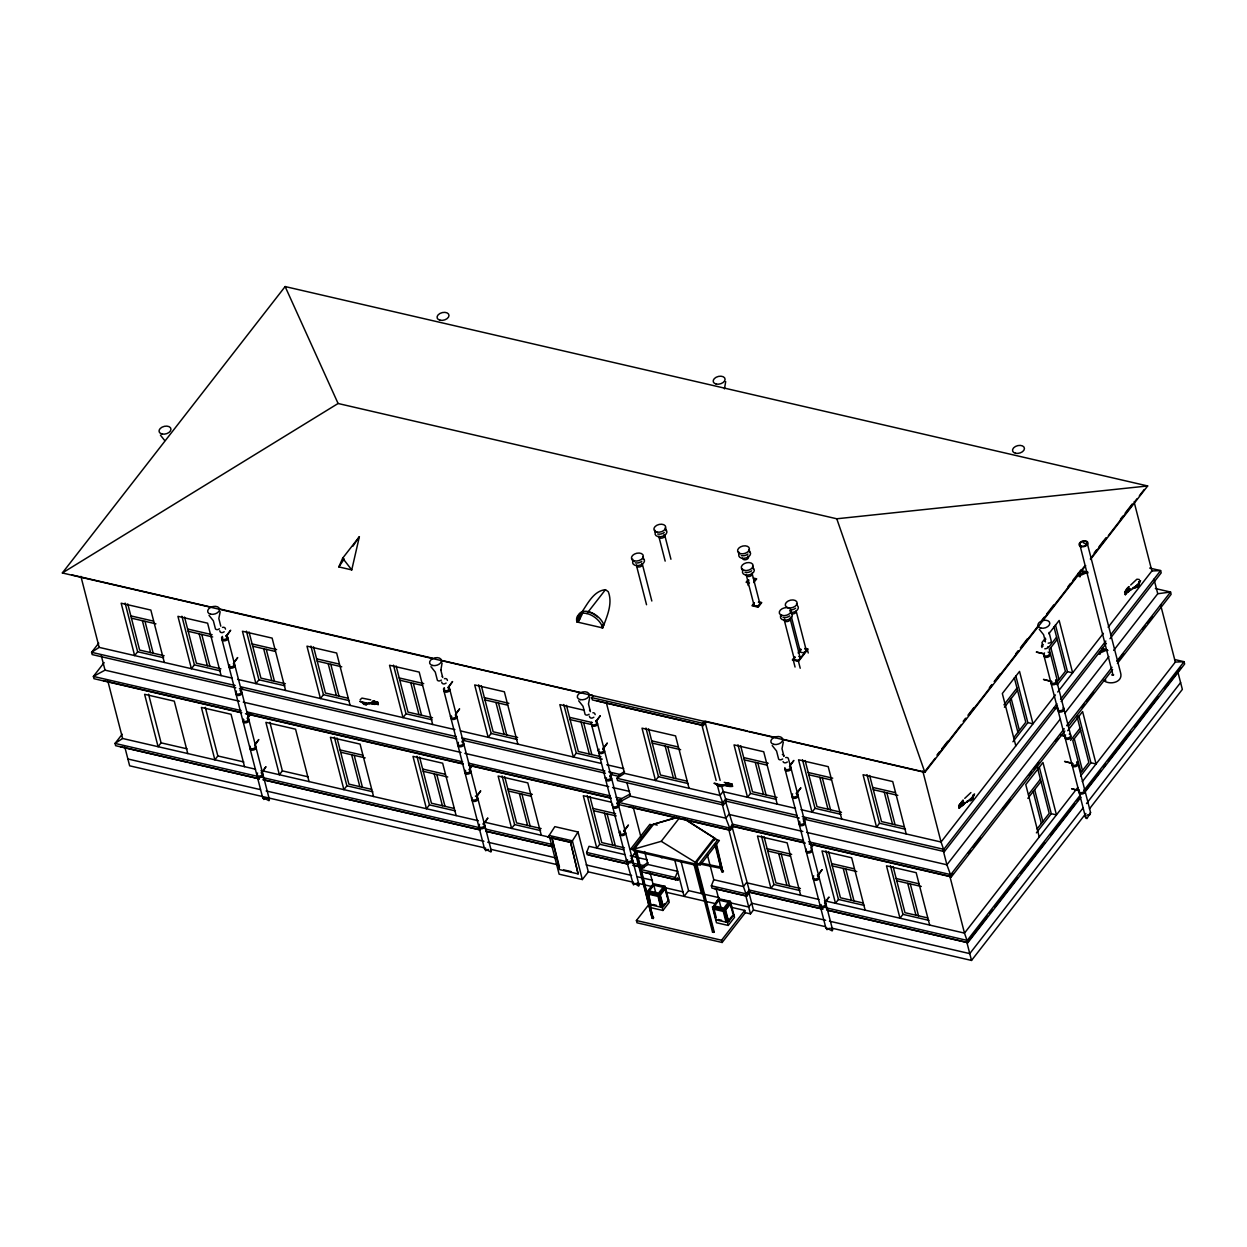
<?xml version="1.0" encoding="UTF-8"?>
<svg xmlns="http://www.w3.org/2000/svg" width="1247" height="1247" viewBox="0 0 1247 1247"><rect width="100%" height="100%" fill="white"/><g stroke="black" fill="none" stroke-linecap="round" stroke-linejoin="round"><path stroke-width="1.5" d="M378.309 704.539L370.624 702.762L378.309 704.539L377.794 702.155L373.024 701.063L372.276 703.542L373.539 703.433M374.162 703.667L374.957 701.5L374.833 704.493L373.461 701.266L372.494 703.121L371.154 702.669M372.432 702.575L372.152 701.734M374.833 703.729C374.568 697.244 372.152 706.503 374.911 703.635M374.318 702.872L373.539 702.7M726.627 784.254L727.204 782.929M729.074 785.516C726.705 786.078 728.653 781.9 728.996 785.61M1085.046 791.097L1090.548 812.483L1089.987 814.712A3.04 1.933 -14.4 0 0 1087.01 815.164M220.158 611.716L218.833 618.512L220.781 626.181M440.846 670.309L442.077 663.03M589.8 697.182L588.475 703.963L590.423 711.632M724.46 388.877L725.692 381.598M783.334 741.918L782.009 748.714L783.958 756.383M1138.979 585.404L1139.618 581.679L1138.947 585.451L1137.389 586.932L1132.931 588.506L1133.445 587.477C1135.019 589.067 1141.862 584.594 1136.937 585.124L1132.931 588.506M962.933 802.647L963.728 802.772M1130.343 589.301L1129.361 589.301M351.748 569.91L359.37 536.693L342.66 558.173L338.841 566.917L351.748 569.91L342.66 558.173M726.565 783.958C724.601 788.151 740.282 786.124 727.702 785.314M267.185 798.064A3.04 1.933 -14.4 0 0 263.834 799.483L262.805 797.503L268.993 800.683A3.04 1.933 -14.4 0 0 268.526 798.376M488.341 849.425A3.04 1.933 -14.4 0 0 485.753 850.781L484.724 848.802L490.913 851.982A3.04 1.933 -14.4 0 0 490.445 849.69M632.354 883.25L635.05 883.562L638.651 886.134A3.04 1.933 -14.4 0 0 637.56 883.609A3.04 1.933 -14.4 0 0 633.492 884.949L626.851 861.88M829.598 928.314A3.04 1.933 -14.4 0 0 827.026 929.685L825.997 927.706L832.185 930.886A3.04 1.933 -14.4 0 0 831.094 928.36M601.428 627.631L602.55 624.763L603.844 625.059L603.018 622.954A15.198 9.088 37.9 0 0 588.381 611.638A15.198 9.088 37.9 0 0 578.094 617.203L578.312 619.151L579.606 619.447A13.514 8.09 37.9 0 1 583.082 612.012M581.398 612.947L576.909 621.957L602.722 627.927C606.868 616.657 612.994 603.642 608.255 591.67L605.45 589.691C594.149 590.766 588.101 602.815 582.411 611.295M627.007 863.922L587.212 854.709L586.62 852.434L589.036 846.308L624.591 854.538M675.25 877.467L677.651 871.341L647.972 864.483L640.412 869.408L675.25 877.467L675.827 879.743L640.989 871.684M731.677 825.343L749.79 892.291L746.797 896.141L711.959 888.082L711.367 885.806L713.767 879.696L707.485 855.224M578.203 622.269L582.24 614.148M970.587 800.855L972.987 798.781L973.642 795.056L972.863 798.953L966.955 801.868L967.469 800.855M964.025 802.772C963.931 808.976 957.556 802.725 962.092 804.549M1128.005 591.062C1126.259 584.905 1131.668 593.151 1127.927 590.61C1125.792 590.751 1130.125 592.419 1129.642 588.958L1125.324 594.71L1127.631 591.546L1129.112 591.359L1127.039 589.27L1127.756 591.577M728.217 785.423L727.718 783.054L726.346 785.127M728.84 783.771C726.892 788.369 732.098 784.659 728.186 783.615M578.062 831.998L571.251 842.582L548.025 837.205L554.837 826.636L578.062 831.998L588.319 871.856L582.349 879.54L559.124 874.178L549.631 837.298M338.841 566.917L344.25 558.968M352.885 546.233L359.37 536.693M1085.716 565.608L924.869 772.376L62.35 572.965L285.142 286.561L1147.676 485.956L1090.486 559.482M98.747 643.125L91.608 652.306L92.184 654.581L235.777 687.783M104.14 662.593L93.385 676.42L93.977 678.695L241.684 712.832M125.121 603.096L137.638 651.745L134.645 655.579L121.162 603.205L150.84 610.064L164.323 662.453M122.19 734.218L115.051 743.415L115.628 745.69L259.22 778.892M181.891 616.221L194.407 664.869L191.415 668.704L177.931 616.33L207.61 623.188L221.093 675.578M226.175 636.001L230.664 630.234L226.299 636.453M148.564 694.205L161.081 742.838L158.088 746.688L144.605 694.298L174.284 701.157L187.767 753.547M234.327 661.892L237.694 657.559L233.329 663.778M242.479 687.767L240.359 691.119L242.604 688.235M246.407 631.138L258.924 679.786L255.931 683.621L242.448 631.247L272.127 638.105L285.61 690.479M247.28 717.991L250.647 713.658M205.334 707.33L217.851 755.963L214.858 759.813L201.391 707.423L231.054 714.282L244.537 766.671M247.389 718.443L250.756 714.11M255.432 743.882L258.799 739.549L255.541 744.334M310.908 646.055L323.441 694.688L320.448 698.538L306.965 646.149L336.643 653.023L350.111 705.397M269.851 722.247L282.368 770.88L279.375 774.73L265.892 722.34L295.57 729.199L309.053 781.588M372.323 701.749L373.414 704.165L373.539 701.173M377.732 702.264L372.947 701.157M334.367 737.148L346.884 785.797L343.891 789.647L330.408 737.258L360.087 744.116L373.57 796.506M393.491 665.15L406.008 713.783L403.015 717.633L389.532 665.243L419.21 672.102L432.693 724.491M448.094 687.3L452.583 681.532L448.219 687.752M456.246 713.19L459.613 708.857L455.249 715.092M464.398 739.081L462.278 742.417L464.523 739.533M416.934 756.243L429.451 804.892L426.458 808.726L412.975 756.352L442.654 763.211L456.137 815.585M478.645 684.837L491.162 733.47L488.169 737.32L474.686 684.93L504.365 691.789L517.848 744.178M576.909 621.957A15.198 9.088 37.9 0 1 586.885 613.555L605.45 589.691M469.199 769.29L472.566 764.972M469.308 769.742L472.675 765.424M476.229 796.63L480.719 790.863L477.476 795.633M706.316 721.717L703.339 725.567L592.372 699.91L591.779 697.634L593.276 695.717M502.089 775.93L514.606 824.579L511.613 828.413L498.13 776.039L527.808 782.898L541.292 835.272M595.832 721.452L600.321 715.684L595.941 721.904M563.8 704.508L576.317 753.157L573.324 757.007L559.841 704.617L583.955 710.198M602.862 748.792L607.351 743.025L602.971 749.244M748.044 579.793L746.096 582.287L749.447 583.066M578.109 873.898L570.347 841.429L578.109 873.898L559.529 869.595L551.766 837.127M755.464 579.247L753.967 581.164A3.04 1.933 -14.4 0 0 753.983 579.2M753.78 582.583L756.695 578.842L753.328 578.062M609.892 776.117L612.137 773.234M610.017 776.569L612.261 773.686M624.498 771.503L619.946 774.465L616.969 778.299L617.546 780.575L723.354 805.048L726.331 801.197L721.545 786M754.373 602.644L751.988 605.73L758.176 607.164L761.761 602.55L758.675 601.833M619.167 800.558L617.047 803.91L620.414 799.576M630.047 794.09L621.739 798.563L618.746 802.398L619.338 804.689L730.29 830.331L733.283 826.496L725.583 801.618M587.243 795.617L599.76 844.266L596.767 848.1L583.3 795.726L611.108 802.148M645.962 728.045L658.478 776.694L655.501 780.528L642.018 728.154L675.562 735.901L689.045 788.291M703.339 725.567L702.747 723.291L704.243 721.374M705.818 721.483L702.84 725.333L597.032 700.861M623.968 830.783L628.441 825.015L624.077 831.235M651.651 824.797L649.843 824.376L630.561 849.176L632.354 849.597L651.651 824.797L676.95 817.549M676.887 817.362L653.631 824.236L634.349 849.02L652.165 918.26L653.194 918.509L636.687 851.249M632.12 856.673L635.487 852.34L631.107 858.559M794.729 656.842L792.328 659.912L798.532 661.346L808.103 649.032L805.001 648.331M798.314 652.228L800.714 649.141M795.056 667.051L793.154 659.647L794.651 657.73M798.236 653.116L800.621 650.03M800.215 668.236L798.314 660.832L807.277 649.297L804.705 648.705A3.04 1.933 -14.4 0 1 805.656 651.386A3.04 1.933 -14.4 0 1 801.291 652.415A3.04 1.933 -14.4 0 1 801.104 649.562M632.354 849.597L661.237 841.32L679.397 817.985M640.412 869.408L643.405 865.558L647.941 862.597M662.079 857.032L661.471 857.796L663.108 857.266M724.211 782.352L731.973 784.036L732.488 786.421M725.473 783.802C727.812 782.181 726.284 787.901 728.295 785.329M648.923 898.884L647.099 891.792L653.412 883.687L665.15 886.399L669.249 902.345L662.936 910.466L651.199 907.754L649.843 902.438M650.981 887.911L653.179 885.089M731.973 784.036L727.126 783.038M653.787 885.167L649.282 890.966L658.572 893.117L663.092 887.318L653.787 885.167L656.14 894.317M654.581 884.747L664.9 886.617M648.05 894.083L648.596 893.382L658.541 895.689L660.77 907.161L650.809 904.854L648.05 894.083L657.995 896.39L660.77 907.161M731.537 907.364L744.74 910.404L745.316 912.695L722.138 942.483L636.983 922.796L636.406 920.52L649.157 904.137M650.809 904.854L648.596 893.382M662.936 910.466L658.837 894.504L665.15 886.399M659.554 894.894L665.68 888.238L660.364 895.081L663.357 906.694L659.554 894.894L660.364 895.081M675.827 879.743L677.324 877.81L677.916 880.086L645.65 872.635M677.916 880.086L679.412 878.169M652.165 918.26L636.126 852.87M662.547 906.507L664.667 903.779M737.99 744.786L750.507 793.419L747.514 797.269L734.031 744.88L763.71 751.754L777.193 804.128M663.357 906.694L668.673 899.866L667.862 899.679M698.304 864.841L717.586 840.042L719.394 840.462L700.113 865.262L661.237 841.32M680.815 860.461L688.578 890.623L684.089 896.39L674.736 860.056M790.489 764.754L793.856 760.436L789.476 766.656M716.448 843.892L722.886 871.996L721.857 871.762L715.7 844.733M796.397 793.528L800.886 787.761L796.521 793.98M726.035 922.141L723.26 911.386L713.315 909.079L713.861 908.377L723.821 910.669L726.58 921.439L726.035 922.141L716.09 919.85L712.957 907.146L717.773 899.913M719.846 899.726L730.181 901.612L732.815 913.615M724.102 909.499L712.38 906.787L716.479 922.733L728.217 925.445L724.102 909.499L730.415 901.378L718.693 898.666L712.957 907.146M724.819 909.874L730.96 903.233L725.629 910.061L728.622 921.689L724.819 909.874L725.629 910.061M712.551 932.226L714.172 931.696L712.551 932.226L694.969 863.89L635.611 850.173L653.194 918.509M803.427 820.853L805.671 817.97M803.551 821.321L805.796 818.437M748.294 893.335L746.298 895.907L714.032 888.441M802.491 759.704L815.008 808.337L812.015 812.187L798.548 759.797L828.211 766.656L841.694 819.045M727.812 921.502L732.067 916.031M728.622 921.689L733.937 914.862L733.127 914.674M728.217 925.445L734.53 917.34L730.415 901.378M722.138 942.483L721.561 940.207L744.74 910.404M745.316 912.695L750.476 913.88L753.469 910.029L749.073 892.961M761.434 835.88L773.951 884.528L770.958 888.378L757.475 835.989L787.153 842.847L800.636 895.237M811.579 846.744L813.823 843.86M811.703 847.196L813.948 844.313M867.008 774.621L879.525 823.254L876.532 827.104L863.049 774.714L892.727 781.573L906.21 833.962M936.98 755.043L939.365 751.988M941.75 748.917L947.704 741.264M963.183 721.358L965.568 718.288M967.953 715.232L973.907 707.563M989.401 687.658L991.786 684.603M994.155 681.532L1000.125 673.879M1015.604 653.974L1017.988 650.903M1020.373 647.848L1027.512 638.651M1041.806 620.273L1044.191 617.218M1046.576 614.148L1053.731 604.966M1068.024 586.589L1070.409 583.518M1072.794 580.463L1081.133 569.739M1094.227 552.889L1096.612 549.833M1098.997 546.763L1106.136 537.582M1120.445 519.204L1122.814 516.133M1125.199 513.078L1132.354 503.882M924.37 772.127L935.125 758.316M937.51 755.246L961.406 724.523M963.791 721.452L966.191 718.381M968.576 715.31L992.472 684.603M994.857 681.532L1018.752 650.809M1021.137 647.739L1037.863 626.243M1041.448 621.63L1048.618 612.417M1051.003 609.347L1074.898 578.639M1077.283 575.568L1079.668 572.482M1082.069 569.411L1084.454 566.341M1090.424 558.672L1105.949 538.704M1108.349 535.633L1132.229 504.91M1134.63 501.84L1137.015 498.769M1139.399 495.698L1144.185 489.557M824.532 902.844L829.021 897.076L824.641 903.311M825.935 850.797L838.452 899.446L835.474 903.28L821.991 850.906L851.654 857.765L865.137 910.154M1045.391 638.152L1041.962 642.579L1042.913 646.32M1048.836 633.741L1059.155 620.476L1072.638 672.85L1067.463 671.665L1055.43 624.887M1003.944 704.82L1016.975 688.079M1048.306 647.801L1056.599 637.139M1004.412 707.267L1017.552 690.355M1057.175 639.415L1049.335 649.516L1057.534 681.392L1065.39 671.307L1053.964 626.898M958.631 805.78L963.214 800.075L958.756 805.811L959.333 808.087L958.756 805.811M1124.607 592.403C1135.939 580.276 1122.269 590.205 1125.324 594.71M960.829 803.723C964.897 803.52 960.112 808.415 961.125 803.333M961.063 802.647C965.084 801.229 962.403 806.793 961.468 803.785M1126.805 590.345L1128.426 592.076L1126.883 592.512L1126.29 590.236L1128.691 591.405L1127.179 592.122M959.208 808.056L961.655 804.923M1013.671 737.788L1025.767 722.247L1014.341 677.838M959.333 808.087L963.136 804.736L961.577 802.756M965.084 802.647L964.102 803.91L970.961 798.501L972.863 798.953M1131.06 589.27L1130.078 590.532L1136.75 585.529L1140.569 580.634L1138.838 581.788M1012.938 741.762L1027.84 722.605L1015.806 675.827M1057.16 684.93L1067.463 671.665M1055.43 694.953L941.049 842.021L944.384 851.607L802.865 818.889M1057.721 692.007L1103.392 633.32M1108.115 627.241L1151.885 570.97L1160.614 570.596L1161.206 572.872L1109.986 638.729M1056.973 703.838L943.808 849.332L802.289 816.614M1060.542 699.24L1105.824 641.052M1110.578 634.926L1160.614 570.596L1149.687 568.071M944.384 851.607L1057.565 706.114M1061.135 701.515L1106.401 643.327M890.452 865.714L902.968 914.363L899.975 918.197L886.492 865.823L916.171 872.682L929.654 925.056M1060.075 719.316L946.909 864.794L951.336 876.906L809.132 844.032M1064.829 713.19L1108.91 656.53M1113.665 650.404L1157.746 593.743L1170.559 592.044L1171.136 594.336L1117.39 663.435M1064.237 728.731L950.744 874.63L808.539 841.741M1066.621 725.66L1112.028 667.301M1116.798 661.159L1170.559 592.044L1155.377 588.537M952.724 873.352L950.339 876.423L810.02 843.985M968.249 853.384L970.649 850.314M973.034 847.243L980.204 838.031M1002.9 808.851L1010.07 799.639M1029.18 775.057L1031.565 771.987M1033.95 768.916L1038.735 762.774M1055.461 741.279L1057.846 738.208M1081.741 707.501L1084.126 704.43M1086.511 701.36L1093.681 692.132M1117.577 661.424L1123.547 653.74M1142.657 629.174L1145.058 626.103M1147.443 623.032L1152.212 616.891M951.336 876.906L1064.829 731.007M1068.398 726.393L1112.605 669.577M1067.697 730.726L1082.599 711.569L1096.082 763.959L1090.922 762.759L1078.873 715.996M1028.572 794.401L1040.419 779.188M1070.565 740.422L1080.042 728.248M1027.855 798.361L1040.996 781.464M1080.635 730.524L1072.779 740.609L1080.978 772.501L1088.834 762.416L1076.972 716.292M1037.114 828.881L1049.21 813.356L1037.333 767.232M1036.382 832.856L1051.283 813.699L1039.25 766.936M1080.603 776.024L1090.922 762.759M1077.751 787.512L964.492 933.115L967.828 942.716L828.148 910.419M1082.318 781.635L1175.329 662.079L1184.058 661.705L1184.65 663.981L1084.578 792.624M1080.416 794.947L967.251 940.425L825.732 907.707M1084.002 790.349L1184.058 661.705L1174.58 659.507M968.529 940.939L987.64 916.358M990.024 913.287L992.425 910.216M994.81 907.146L1017.505 877.966M1021.09 873.368L1044.986 842.645M1050.956 834.976L1074.852 804.253M1077.237 801.182L1079.621 798.111M1085.591 790.442L1101.132 770.475M1103.517 767.404L1105.902 764.333M1108.287 761.262L1130.982 732.083M1134.567 727.469L1158.463 696.761M1164.433 689.077L1181.158 667.581M967.828 942.716L1081.009 797.223M1082.926 808.134L969.761 953.612L829.458 921.174M1086.496 803.551L1180.597 682.577M831.219 928.002L971.522 960.439L1085.872 813.449M1089.442 808.851L1182.359 689.404L1177.963 672.32M1130.717 584.999L1136.89 579.2L1139.29 579.481M964.742 798.376L970.914 792.578M970.774 798.906L974.593 794.012L972.863 795.165M362.3 701.843L361.162 701.702L364.077 704.399L365.792 702.778L372.385 703.807L370.686 703.417M715.342 783.584L718.241 786.28L719.971 784.659L726.549 785.688L724.85 785.298M963.245 801.852L963.214 803.115L964.352 802.491M360.165 699.707L361.942 698.086L370.764 699.863M718.241 786.28L724.148 785.361L719.971 786.608M966.955 801.868L968.405 800.901M219.456 628.784L218.038 629.532A2.93 2.291 -31.5 0 1 215.45 628.924L213.362 620.803L209.013 615.348M224.211 631.777L222.777 632.51A2.93 2.291 -31.5 0 1 220.205 631.917L219.737 630.748M441.376 680.098L439.957 680.831A2.93 2.291 -31.5 0 1 437.37 680.239L435.281 672.117L430.932 666.646M446.13 683.075L444.696 683.824A2.93 2.291 -31.5 0 1 442.124 683.216L441.656 682.047M589.114 714.25L587.68 714.983A2.93 2.291 -31.5 0 1 585.108 714.391L583.019 706.27L578.67 700.798M593.853 717.228L592.434 717.976A2.93 2.291 -31.5 0 1 589.847 717.368L589.395 716.199M782.648 758.987L781.214 759.719A2.93 2.291 -31.5 0 1 778.642 759.127L776.554 751.006L772.205 745.55M787.387 761.979L785.969 762.712A2.93 2.291 -31.5 0 1 783.381 762.12L783.069 761.574M232.098 678.119L99.168 647.38L91.608 652.306L235.184 685.507M255.541 769.212L122.611 738.489L115.051 743.415L256.804 776.18M796.786 815.335L725.754 798.922L722.761 802.756L720.002 795.446L624.529 773.374L616.969 778.299L722.761 802.756L723.354 805.048M62.35 572.965L338.093 403.498L836.768 518.783L1147.676 485.956M239.486 701.235L105.029 670.153L93.385 676.42L241.092 710.556M802.85 840.431L732.706 824.22L729.713 828.055L725.863 818.219L630.39 796.147L618.746 802.398L729.713 828.055L730.29 830.331M1084.859 572.279L1079.637 574.54L1080.214 576.769L1079.185 576.535L1078.312 573.121M1079.918 575.631L1086.698 572.7M1104.795 649.703L1099.573 651.978L1100.15 654.207L1099.106 653.974M1099.854 653.069L1106.619 650.139M365.807 704.726L369.969 703.479L368.52 703.09M372.167 702.934L371.622 703.168M1048.197 643.171L1049.756 642.938A2.93 2.198 5.3 0 0 1051.252 641.02L1049.07 632.416M1044.799 648.814L1046.358 648.58A2.93 2.198 5.3 0 0 1047.854 646.663M1111.576 674.908L1113.649 674.814L1113.057 675.36L1079.902 544.955M361.147 701.562L359.791 701.406L362.612 702.092L363.921 704.368M368.847 703.355L369.969 703.479M716.464 783.708L713.97 783.287L716.791 783.973L718.646 786.296M364.077 704.399L366.447 704.804M724.164 785.501L716.027 783.833M701.157 863.064L721.67 867.273L720.641 867.024M696.59 863.36L722.013 868.582L720.984 868.333M361.864 701.952L366.369 702.934M1080.868 570.487L1087.743 572.077L1087.976 572.997L1080.229 571.204M1127.101 589.971L1127.304 592.154M1102.519 648.331L1107.913 650.435L1101.709 649.001M1104.312 681.018C1110.812 685.195 1123.422 682.031 1120.539 672.569L1087.103 542.616M758.363 602.207L760.951 602.815L757.958 606.65L752.798 605.465M1051.221 681.205L1043.474 679.412L1051.33 681.657M1055.149 707.828L1058.251 708.545M1053.731 707.922L1058.36 708.997M793.154 659.647L798.314 660.832M1027.84 722.605L1032.999 723.79L1019.532 671.416L1002.323 693.519L1015.806 745.893M1060.636 734.795L1065.406 736.322L1060.761 735.247M1072.311 763.195L1064.579 761.418L1072.436 763.663M1079.356 790.536L1071.609 788.743L1079.466 790.988M71.671 574.867L210.821 607.04M220.22 609.097L432.335 658.135M441.235 660.318L581.118 692.646M588.678 694.408L592.465 695.28M705.319 721.234L747.358 730.96M748.995 731.459L775.696 737.507M782.835 739.284L923.871 771.893M591.779 697.634L702.747 723.291M1051.283 813.699L1056.458 814.899L1042.975 762.509L1025.767 784.612L1039.25 837.002M130.841 615.893L153.475 621.131M187.611 629.018L212.13 634.692M252.128 643.935L276.631 649.609M316.629 658.852L339.262 664.074M399.211 677.947L423.731 683.605M484.366 697.634L508.885 703.292M569.52 717.321L592.154 722.543M743.711 757.584L768.214 763.258M808.212 772.501L832.731 778.159M872.729 787.418L895.362 792.64M131.434 618.169L155.937 623.843M188.203 631.294L212.707 636.968M252.705 646.211L275.4 651.464M317.221 661.128L341.74 666.802M399.804 680.223L422.484 685.46M484.958 699.91L507.638 705.147M570.113 719.597L590.969 724.413M744.288 759.859L766.983 765.112M808.804 774.777L831.484 780.014M873.321 789.694L897.824 795.352M651.682 740.843L678.181 746.969M652.275 743.118L680.659 749.681M164.152 655.735L139.633 650.061L127.771 603.938M220.922 668.844L196.403 663.186L184.54 617.062M285.423 683.761L260.919 678.103L249.041 631.98M348.116 698.258L325.42 693.02L313.558 646.897M432.522 717.773L408.003 712.099L396.141 665.976M517.676 737.46L493.157 731.786L481.295 685.663M601.007 756.726L578.312 751.473L566.45 705.35M777.006 797.41L752.502 791.751L740.624 745.628M841.522 812.327L817.003 806.653L805.141 760.545M904.2 826.823L881.52 821.57L869.642 775.447M137.638 651.745L163.606 657.746M194.407 664.869L220.376 670.87M258.924 679.786L284.893 685.788M323.441 694.688L349.394 700.689M406.008 713.783L431.976 719.784M491.162 733.47L517.131 739.471M576.317 753.157L602.285 759.158M750.507 793.419L776.46 799.436M815.008 808.337L840.977 814.338M879.525 823.254L905.493 829.255M687.019 781.152L660.474 775.01L648.611 728.887M237.6 679.381L454.89 729.62M460.439 730.898L601.148 763.429M606.775 764.738L623.749 768.666M658.478 776.694L688.297 783.584M795.524 808.368L722.995 791.611L720.002 795.446L717.119 784.238M801.026 809.646L941.049 842.021L922.764 771.005M240.687 686.785L456.184 736.603M461.733 737.881L604.873 770.973M608.645 771.846L619.946 774.465M239.44 688.64L456.761 738.879M462.31 740.157L605.45 773.249M611.108 774.558L618.652 776.304M726.331 801.197L799.202 818.048M243.274 702.123L461.047 752.471M464.835 753.344L608.754 786.608M612.542 787.496L629.595 791.424M802.803 831.468L728.856 814.385L725.863 818.219L722.122 803.645M806.591 832.357L946.909 864.794L943.153 850.22M246.781 711.881L462.668 761.792M468.342 763.102L610.375 795.929M616.065 797.254L621.739 798.563M103.298 680.597L241.544 712.551M247.218 713.861L463.105 763.772M468.794 765.097L610.812 797.924M732.285 826.013L804.331 842.66M245.472 713.72L463.245 764.068M468.934 765.377L610.968 798.205M616.642 799.53L622.331 800.839M733.283 826.496L805.344 843.143M628.659 806.591L729.292 829.847M340.088 749.946L362.706 755.183M422.655 769.04L445.288 774.278M507.81 788.728L532.329 794.401M592.964 808.415L615.597 813.652M767.154 848.677L791.658 854.351M831.655 863.594L854.289 868.832M896.172 878.512L918.805 883.749M653.631 824.236L657.247 825.062M340.665 752.222L365.184 757.895M423.247 771.316L447.751 776.99M508.402 791.003L531.082 796.256M593.556 810.69L616.236 815.943M767.731 850.968L790.427 856.206M832.248 865.87L856.767 871.544M896.764 880.787L921.268 886.461M634.941 848.256L635.97 848.49M371.559 789.367L348.879 784.114L337.002 737.99M454.126 808.446L431.446 803.208L419.584 757.085M541.12 828.554L516.601 822.895L504.739 776.772M624.451 847.82L601.755 842.582L589.893 796.459M800.449 888.519L775.946 882.845L764.068 836.721M863.142 902.999L840.447 897.762L828.585 851.639M927.643 917.917L904.963 912.679L893.101 866.556M722.449 870.983L723.494 871.232M161.081 742.838L187.05 748.839M217.851 755.963L243.82 761.964M282.368 770.88L308.336 776.881M346.884 785.797L372.837 791.798M429.451 804.892L455.42 810.893M514.606 824.579L540.575 830.58M599.76 844.266L623.874 849.831M773.951 884.528L799.904 890.529M838.452 899.446L864.42 905.447M902.968 914.363L928.937 920.364M549.148 835.459L572.373 840.821L582.349 879.54M261.044 770.49L478.334 820.729M483.883 822.007L548.664 836.986M551.314 837.703L569.895 842.006M630.218 855.832L647.193 859.76M818.967 899.477L746.439 882.705L743.446 886.555L746.797 896.141M824.47 900.739L964.492 933.115L949.731 875.753M713.767 879.696L743.446 886.555L728.684 829.177M262.306 777.458L479.627 827.696M485.177 828.974L551.798 844.39L552.374 846.666L485.753 831.266M586.62 852.434L628.317 862.067M632.089 862.94L643.405 865.558L643.982 867.834M822.054 906.865L749.198 890.015L746.205 893.865L711.367 885.806M120.289 746.641L188.032 762.307M189.84 762.728L259.47 778.814M264.972 780.092L480.438 829.91M485.987 831.188L552.608 846.588M589.301 855.068L628.363 864.109M633.897 865.387L643.109 867.507M749.291 892.057L822.895 909.079M826.558 909.92L967.329 942.467M262.883 779.734L480.204 829.972M632.665 865.231L642.096 867.398M749.79 892.291L822.646 909.141M127.88 758.987L260.452 789.632M266.125 790.941L483.914 841.289M487.702 842.161L555.866 857.92M586.168 864.935L631.621 875.441M637.295 876.75L652.446 880.257M825.67 920.302L751.723 903.202L748.73 907.052L730.181 902.766M688.578 890.623L719.348 897.731M664.37 887.552L682.92 891.839M485.66 848.116L129.641 765.814L124.809 747.031M491.349 849.441L557.627 864.763M587.929 871.762L633.382 882.268M637.17 883.141L652.321 886.648M753.469 910.029L825.53 926.692M667.129 892.462L714.796 903.483M563.691 869.876L571.126 871.591M647.099 891.792L658.837 894.504M718.288 919.522L721.608 920.286M653.023 904.527L656.343 905.306M652.758 917.496L653.787 917.73M636.406 920.52L721.561 940.207M1129.626 589.769C1127.974 587.103 1129.159 591.468 1129.922 589.223M1083.269 542.663L1086.729 544.534M683.824 818.609L717.586 840.042M683.621 818.313L715.045 838.436L695.764 863.22L713.58 932.46M963.23 802.055L964.149 802.881M1039.25 629.252L1043.599 634.707L1045.438 641.893M160.427 435.141L164.775 440.612M790.629 766.734L788.244 758.192A2.93 2.291 -31.5 0 0 785.672 757.599M783.833 755.744L783.506 755.199A2.93 2.291 -31.5 0 0 782.383 754.56M590.283 710.993L589.971 710.463A2.93 2.291 -31.5 0 0 589.472 710.057M442.233 676.31L442.701 677.48M1042.04 647.536L1041.572 646.351A2.93 2.198 5.3 0 1 1043.069 644.434M285.142 286.561L338.093 403.498M1090.548 812.483L1086.994 818.562A3.04 1.933 -14.4 0 1 1085.919 816.037M836.768 518.783L924.869 772.376M1134.084 501.824L1151.885 570.97M1153.989 579.169L1157.746 593.743M1160.567 604.717L1175.329 662.079M1050.831 647.583L1059.03 679.475M1074.275 738.692L1082.474 770.584M1056.91 681.782L1063.597 707.75M1063.94 709.107L1070.627 735.075M1078.016 763.772L1084.703 789.741M1044.113 656.327L1050.8 682.28M1051.143 683.652L1057.83 709.621M1058.189 710.977L1064.86 736.946M1065.219 738.318L1071.906 764.286M1072.249 765.642L1078.936 791.611M1079.279 792.983L1085.607 817.58M1011.208 698.523L1019.407 730.415M1034.651 789.632L1042.851 821.524M1009.711 700.455L1017.911 732.332M1033.155 791.549L1041.354 823.441M960.736 803.255L961.328 805.531M966.69 941.656L971.522 960.439M886.866 792.827L895.065 824.703M910.31 883.92L918.509 915.812M884.279 792.219L892.493 824.111M907.722 883.328L915.937 915.204M807.277 649.297L808.243 653.007M806.092 649.687L796.132 610.968A3.04 1.933 -14.4 0 1 794.729 613.384A3.04 1.933 -14.4 0 1 791.128 613.618M791.315 616.532L800.325 651.573M790.146 618.668L800.106 657.387M784.379 620.538L794.339 659.258M822.35 777.91L830.549 809.786M845.793 869.003L853.992 900.895M819.762 777.302L827.977 809.194M843.206 868.411L851.42 900.303M752.144 573.589L759.75 603.205M746.376 575.459L753.999 605.076M748.247 585.529L747.312 581.897L748.808 579.964A3.04 1.933 -14.4 0 0 748.808 581.928M790.988 768.09L797.659 794.058M798.018 795.43L804.705 821.383M805.048 822.755L811.735 848.724M812.078 850.08L818.765 876.049M819.123 877.42L825.795 903.374M826.153 904.745L832.482 929.342M785.22 769.976L791.907 795.929M792.25 797.301L798.937 823.269M799.28 824.626L805.967 850.594M806.326 851.966L812.997 877.919M813.356 879.291L820.043 905.26M820.386 906.616L825.888 928.002M757.833 762.993L766.048 794.885M781.277 854.101L789.491 885.978M755.261 762.4L763.46 794.277M778.705 853.494L786.904 885.386M664.745 535.244L670.933 559.248M658.993 537.114L665.165 561.119M705.21 722.465L720.111 780.388M701.734 724.429L716.152 780.497M745.644 895.097L750.476 913.88M714.687 840.104L713.424 838.966L695.327 862.223L696.356 862.456L714.172 931.696M715.622 843.736L722.886 871.996M730.134 903.046L731.849 909.687M715.045 845.295L721.857 871.762M642.33 564.08L651.822 601.007M636.562 565.951L646.538 604.733M715.965 888.238L721.421 909.312M713.861 908.377L716.168 917.34M667.753 746.704L675.968 778.596M697.026 864.031L697.447 865.621L633.757 850.906L633.351 849.316M665.181 746.111L673.38 777.988M694.205 865.34L701.484 893.6M665.321 888.269L667.457 896.546M664.869 888.051L667.426 898.011M588.381 611.638L588.475 611.981A13.514 8.09 37.9 0 1 597.344 616.829M606.26 702.357L624.529 773.374M627.101 783.397L630.39 796.147M633.211 807.105L640.833 836.721M644.637 851.53L647.972 864.483M650.17 873.025L653.241 884.98M597.453 723.354L604.125 749.322M604.483 750.678L611.17 776.647M611.513 778.019L618.2 803.972M618.543 805.344L625.23 831.313M625.589 832.669L632.26 858.637M632.619 860.009L638.947 884.606M591.686 725.224L598.373 751.193M598.716 752.549L605.403 778.518M605.746 779.889L612.433 805.858M612.791 807.214L619.463 833.183M619.821 834.555L626.508 860.508M583.658 722.73L591.857 754.606M607.102 813.823L615.301 845.715M581.071 722.122L589.285 754.014M604.514 813.231L612.729 845.107M552.25 839.013L559.498 867.148M498.504 703.043L506.703 734.919M521.947 794.136L530.146 826.028M495.916 702.435L504.131 734.327M519.36 793.544L527.575 825.42M449.715 689.201L456.402 715.155M456.745 716.526L463.432 742.495M463.79 743.851L470.462 769.82M470.82 771.192L477.492 797.16M477.85 798.516L484.537 824.485M484.88 825.857L491.209 850.454M440.752 669.81L442.56 676.84M443.948 691.072L450.635 717.041M450.993 718.397L457.665 744.365M458.023 745.737L464.695 771.69M465.053 773.062L471.74 799.031M472.083 800.387L478.77 826.356M479.113 827.727L484.615 849.098M413.349 683.356L421.548 715.232M436.793 774.449L444.992 806.341M410.762 682.748L418.976 714.64M434.205 773.857L442.42 805.733M330.767 664.261L338.981 696.138M354.21 755.355L362.425 787.247M328.195 663.669L336.394 695.545M351.638 754.762L359.837 786.654M266.25 649.344L274.465 681.236M263.678 648.752L271.877 680.628M227.796 637.887L234.483 663.856M234.826 665.228L241.513 691.181M241.871 692.553L248.543 718.521M248.901 719.878L255.573 745.846M255.931 747.218L262.618 773.171M262.961 774.543L269.29 799.14M222.028 639.773L228.715 665.727M229.074 667.098L235.745 693.067M236.104 694.423L242.775 720.392M243.134 721.764L249.821 747.717M250.164 749.088L256.851 775.057M257.194 776.413L262.696 797.799M201.749 634.427L209.948 666.319M199.161 633.835L207.376 665.727M144.979 621.302L153.178 653.194M142.392 620.71L150.606 652.602M80.899 576.363L99.168 647.38M101.272 655.579L105.029 670.153M107.85 681.111L122.611 738.489M595.178 714.625L594.71 713.455A2.93 2.291 -31.5 0 0 592.886 712.738M447.439 680.472L446.987 679.288A2.93 2.291 -31.5 0 0 444.4 678.695M225.52 629.158L225.068 627.989A2.93 2.291 -31.5 0 0 222.48 627.397M1045.111 641.317L1044.986 640.724A2.93 2.198 5.3 0 1 1045.843 639.134M586.885 613.555A15.198 9.088 37.9 0 1 602.722 627.927M1105.855 680.161A3.803 1.871 -77 0 1 1103.501 680.363M789.85 618.231A3.04 1.933 -14.4 0 1 787.262 621.567A3.04 1.933 -14.4 0 1 784.675 619.011M798.719 656.39A3.04 1.933 -14.4 0 1 799.67 659.086A3.04 1.933 -14.4 0 1 795.305 660.115A3.04 1.933 -14.4 0 1 795.118 657.247M797.519 605.761A6.064 3.85 -14.4 0 1 797.082 610.173A6.064 3.85 -14.4 0 1 790.816 612.511M795.633 608.193A5.565 3.523 -14.4 0 1 790.349 609.908M796.521 603.719A5.565 3.523 -14.4 0 1 797.238 605.403M789.663 615.878A5.565 3.523 -14.4 0 1 783.054 617.436M781.058 616.408A5.565 3.523 -14.4 0 1 780.513 615.628M789.663 610.781A5.565 3.523 -14.4 0 1 790.536 611.404M791.549 613.462A6.064 3.85 -14.4 0 1 786.374 620.102A6.064 3.85 -14.4 0 1 781.23 614.989M751.847 573.168A3.04 1.933 -14.4 0 1 749.634 576.41A3.04 1.933 -14.4 0 1 746.376 574.446M758.987 602.426A3.04 1.933 -14.4 0 1 757.646 605.917A3.04 1.933 -14.4 0 1 753.999 604.062M752.533 566.325A5.565 3.523 -14.4 0 1 753.063 568.975M751.645 570.799A5.565 3.523 -14.4 0 1 745.051 572.357M742.511 570.549A5.565 3.523 -14.4 0 1 742.511 568.694M752.596 567.712A6.064 3.85 -14.4 0 1 749.915 574.664A6.064 3.85 -14.4 0 1 742.635 570.955M747.639 556.084A3.04 1.933 -14.4 0 1 746.672 559.435A3.04 1.933 -14.4 0 1 742.542 558.235M748.87 550.971A6.064 3.85 -14.4 0 1 746.189 557.923A6.064 3.85 -14.4 0 1 738.91 554.214M748.808 549.584A5.565 3.523 -14.4 0 1 749.338 552.234M747.919 554.058A5.565 3.523 -14.4 0 1 741.326 555.616M738.785 553.808A5.565 3.523 -14.4 0 1 738.785 551.953M663.981 534.48A3.04 1.933 -14.4 0 1 662.64 537.956A3.04 1.933 -14.4 0 1 658.993 536.101M665.212 529.367A6.064 3.85 -14.4 0 1 662.516 536.319A6.064 3.85 -14.4 0 1 655.252 532.609M665.15 527.98A5.565 3.523 -14.4 0 1 665.68 530.63M664.261 532.453A5.565 3.523 -14.4 0 1 657.668 534.012M655.127 532.204A5.565 3.523 -14.4 0 1 655.127 530.349M641.55 563.317A3.04 1.933 -14.4 0 1 640.21 566.793A3.04 1.933 -14.4 0 1 636.562 564.938M644.309 559.732A6.064 3.85 -14.4 0 1 638.558 565.514A6.064 3.85 -14.4 0 1 632.821 561.446M642.782 558.204A6.064 3.85 -14.4 0 1 643.717 558.874M642.719 556.817A5.565 3.523 -14.4 0 1 643.249 559.467M641.831 561.29A5.565 3.523 -14.4 0 1 635.237 562.849M632.697 561.041A5.565 3.523 -14.4 0 1 632.697 559.17M789.865 765.954A3.04 1.933 -14.4 0 1 788.525 769.446A3.04 1.933 -14.4 0 1 784.877 767.591M825.031 902.61A3.04 1.933 -14.4 0 1 824.049 905.961A3.04 1.933 -14.4 0 1 819.934 904.761M824.766 903.763A3.04 1.933 -14.4 0 1 825.717 906.444A3.04 1.933 -14.4 0 1 821.352 907.473A3.04 1.933 -14.4 0 1 821.165 904.605M796.287 793.076A3.04 1.933 -14.4 0 1 797.223 795.757A3.04 1.933 -14.4 0 1 792.858 796.786A3.04 1.933 -14.4 0 1 792.671 793.918M797.254 794.666A3.04 1.933 -14.4 0 1 797.425 797.285A3.04 1.933 -14.4 0 1 793.419 798.22A3.04 1.933 -14.4 0 1 792.562 795.757M803.925 820.62A3.04 1.933 -14.4 0 1 803.925 823.394A3.04 1.933 -14.4 0 1 799.701 824.033A3.04 1.933 -14.4 0 1 799.717 821.259M818.827 876.984A3.04 1.933 -14.4 0 1 816.224 880.32A3.04 1.933 -14.4 0 1 813.652 877.763M803.66 821.773A3.04 1.933 -14.4 0 1 804.611 824.454A3.04 1.933 -14.4 0 1 800.247 825.483A3.04 1.933 -14.4 0 1 800.06 822.615M810.971 847.96A3.04 1.933 -14.4 0 1 811.127 850.579A3.04 1.933 -14.4 0 1 807.136 851.514A3.04 1.933 -14.4 0 1 806.263 849.067M817.377 875.067A3.04 1.933 -14.4 0 1 818.328 877.748A3.04 1.933 -14.4 0 1 813.964 878.776A3.04 1.933 -14.4 0 1 813.777 875.908M811.314 849.316A3.04 1.933 -14.4 0 1 809.973 852.808A3.04 1.933 -14.4 0 1 806.326 850.937M790.208 767.326A3.04 1.933 -14.4 0 1 788.868 770.817A3.04 1.933 -14.4 0 1 785.22 768.947M595.707 721A3.04 1.933 -14.4 0 1 596.799 723.525A3.04 1.933 -14.4 0 1 592.715 724.85A3.04 1.933 -14.4 0 1 591.639 722.325M631.496 857.874A3.04 1.933 -14.4 0 1 630.156 861.35A3.04 1.933 -14.4 0 1 626.508 859.495M631.839 859.245A3.04 1.933 -14.4 0 1 631.839 862.02A3.04 1.933 -14.4 0 1 627.615 862.643A3.04 1.933 -14.4 0 1 627.631 859.869M602.737 748.325A3.04 1.933 -14.4 0 1 603.688 751.021A3.04 1.933 -14.4 0 1 599.324 752.035A3.04 1.933 -14.4 0 1 599.137 749.182M604.187 750.258A3.04 1.933 -14.4 0 1 601.6 753.578A3.04 1.933 -14.4 0 1 599.028 751.021M603.096 749.696A3.04 1.933 -14.4 0 1 603.719 749.915M610.391 775.883A3.04 1.933 -14.4 0 1 609.05 779.359A3.04 1.933 -14.4 0 1 605.403 777.505M624.201 831.687A3.04 1.933 -14.4 0 1 625.137 834.368A3.04 1.933 -14.4 0 1 620.788 835.396A3.04 1.933 -14.4 0 1 620.601 832.544M610.126 777.021A3.04 1.933 -14.4 0 1 611.077 779.718A3.04 1.933 -14.4 0 1 606.712 780.731A3.04 1.933 -14.4 0 1 606.525 777.879M616.813 802.99A3.04 1.933 -14.4 0 1 617.904 805.515A3.04 1.933 -14.4 0 1 613.82 806.84A3.04 1.933 -14.4 0 1 612.729 804.315M623.843 830.315A3.04 1.933 -14.4 0 1 624.794 833.012A3.04 1.933 -14.4 0 1 620.429 834.04A3.04 1.933 -14.4 0 1 620.242 831.172M617.779 804.58A3.04 1.933 -14.4 0 1 616.439 808.056A3.04 1.933 -14.4 0 1 612.791 806.201M596.674 722.59A3.04 1.933 -14.4 0 1 595.333 726.066A3.04 1.933 -14.4 0 1 591.686 724.211M448.593 687.066A3.04 1.933 -14.4 0 1 448.593 689.84A3.04 1.933 -14.4 0 1 444.368 690.464A3.04 1.933 -14.4 0 1 444.384 687.689M483.15 823.503A3.04 1.933 -14.4 0 1 484.085 826.184A3.04 1.933 -14.4 0 1 479.736 827.213A3.04 1.933 -14.4 0 1 479.549 824.345M484.584 825.42A3.04 1.933 -14.4 0 1 481.997 828.756A3.04 1.933 -14.4 0 1 479.425 826.184M455.623 714.391A3.04 1.933 -14.4 0 1 455.794 717.025A3.04 1.933 -14.4 0 1 451.804 717.96A3.04 1.933 -14.4 0 1 450.931 715.497M455.981 715.762A3.04 1.933 -14.4 0 1 455.981 718.537A3.04 1.933 -14.4 0 1 451.757 719.16A3.04 1.933 -14.4 0 1 451.757 716.386M462.045 741.513A3.04 1.933 -14.4 0 1 462.996 744.194A3.04 1.933 -14.4 0 1 458.631 745.223A3.04 1.933 -14.4 0 1 458.444 742.355M477.087 797.753A3.04 1.933 -14.4 0 1 476.105 801.104A3.04 1.933 -14.4 0 1 471.99 799.904M463.494 743.43A3.04 1.933 -14.4 0 1 460.891 746.766A3.04 1.933 -14.4 0 1 458.319 744.194M469.698 769.056A3.04 1.933 -14.4 0 1 469.87 771.675A3.04 1.933 -14.4 0 1 465.864 772.626A3.04 1.933 -14.4 0 1 465.006 770.163M477.196 796.724A3.04 1.933 -14.4 0 1 474.608 800.06A3.04 1.933 -14.4 0 1 472.036 797.488M475.388 796.085A3.04 1.933 -14.4 0 1 476.12 796.163M469.433 770.21A3.04 1.933 -14.4 0 1 470.368 772.891A3.04 1.933 -14.4 0 1 466.019 773.919A3.04 1.933 -14.4 0 1 465.832 771.051M448.328 688.219A3.04 1.933 -14.4 0 1 449.279 690.9A3.04 1.933 -14.4 0 1 444.914 691.929A3.04 1.933 -14.4 0 1 444.727 689.061M226.066 635.534A3.04 1.933 -14.4 0 1 227.001 638.23A3.04 1.933 -14.4 0 1 222.636 639.259A3.04 1.933 -14.4 0 1 222.465 636.391M261.231 772.189A3.04 1.933 -14.4 0 1 262.166 774.87A3.04 1.933 -14.4 0 1 257.817 775.899A3.04 1.933 -14.4 0 1 257.63 773.046M262.665 774.122A3.04 1.933 -14.4 0 1 260.077 777.442A3.04 1.933 -14.4 0 1 257.505 774.886M261.574 773.561A3.04 1.933 -14.4 0 1 262.197 773.779M233.703 663.092A3.04 1.933 -14.4 0 1 232.363 666.568A3.04 1.933 -14.4 0 1 228.715 664.713M234.062 664.464A3.04 1.933 -14.4 0 1 234.046 667.239A3.04 1.933 -14.4 0 1 229.838 667.862A3.04 1.933 -14.4 0 1 229.838 665.087M240.125 690.199A3.04 1.933 -14.4 0 1 241.076 692.88A3.04 1.933 -14.4 0 1 236.712 693.909A3.04 1.933 -14.4 0 1 236.525 691.056M255.167 746.454A3.04 1.933 -14.4 0 1 255.323 749.073A3.04 1.933 -14.4 0 1 251.333 750.008A3.04 1.933 -14.4 0 1 250.476 747.561M241.092 691.789A3.04 1.933 -14.4 0 1 241.263 694.408A3.04 1.933 -14.4 0 1 237.273 695.358A3.04 1.933 -14.4 0 1 236.4 692.896M247.779 717.758A3.04 1.933 -14.4 0 1 247.95 720.376A3.04 1.933 -14.4 0 1 243.944 721.312A3.04 1.933 -14.4 0 1 243.087 718.864M254.809 745.082A3.04 1.933 -14.4 0 1 254.98 747.701A3.04 1.933 -14.4 0 1 250.99 748.652A3.04 1.933 -14.4 0 1 250.117 746.189M247.514 718.895A3.04 1.933 -14.4 0 1 248.449 721.577A3.04 1.933 -14.4 0 1 244.1 722.605A3.04 1.933 -14.4 0 1 243.913 719.753M226.408 636.905A3.04 1.933 -14.4 0 1 227.359 639.586A3.04 1.933 -14.4 0 1 222.995 640.615A3.04 1.933 -14.4 0 1 222.808 637.763M1048.135 652.103A3.04 1.933 -14.4 0 1 1049.086 654.784A3.04 1.933 -14.4 0 1 1044.721 655.813A3.04 1.933 -14.4 0 1 1044.534 652.945M1084.407 789.304A3.04 1.933 -14.4 0 1 1081.804 792.64A3.04 1.933 -14.4 0 1 1079.232 790.068M1084.282 790.333A3.04 1.933 -14.4 0 1 1082.926 793.825A3.04 1.933 -14.4 0 1 1079.279 791.954M1055.788 679.646A3.04 1.933 -14.4 0 1 1054.448 683.138A3.04 1.933 -14.4 0 1 1050.8 681.267M1055.523 680.8A3.04 1.933 -14.4 0 1 1056.474 683.481A3.04 1.933 -14.4 0 1 1052.109 684.509A3.04 1.933 -14.4 0 1 1051.922 681.641M1063.301 707.314A3.04 1.933 -14.4 0 1 1060.714 710.65A3.04 1.933 -14.4 0 1 1058.126 708.078M1076.629 762.79A3.04 1.933 -14.4 0 1 1077.579 765.471A3.04 1.933 -14.4 0 1 1073.215 766.5A3.04 1.933 -14.4 0 1 1073.028 763.632M1063.177 708.343A3.04 1.933 -14.4 0 1 1061.836 711.834A3.04 1.933 -14.4 0 1 1058.189 709.964M1069.24 734.093A3.04 1.933 -14.4 0 1 1070.191 736.774A3.04 1.933 -14.4 0 1 1065.826 737.803A3.04 1.933 -14.4 0 1 1065.639 734.935M1076.894 761.636A3.04 1.933 -14.4 0 1 1075.912 764.988A3.04 1.933 -14.4 0 1 1071.797 763.788M1070.69 736.011A3.04 1.933 -14.4 0 1 1068.087 739.346A3.04 1.933 -14.4 0 1 1065.515 736.774M1049.584 654.02A3.04 1.933 -14.4 0 1 1046.997 657.356A3.04 1.933 -14.4 0 1 1044.425 654.784M265.829 766.889L261.465 773.109L265.829 766.889M487.748 818.188L483.384 824.407L487.748 818.188M719.067 900.163L714.547 905.961L723.852 908.112L728.357 902.298L719.067 900.163M821.976 869.751L817.611 875.971L821.976 869.751M1044.191 653.88L1036.444 652.087L1044.191 653.88M788.213 607.772A6.064 3.85 -14.4 0 0 797.145 603.049A6.064 3.85 -14.4 0 0 788.229 600.992A6.064 3.85 -14.4 0 0 788.213 607.772M782.228 615.472A6.064 3.85 -14.4 0 0 791.159 610.749A6.064 3.85 -14.4 0 0 782.243 608.676A6.064 3.85 -14.4 0 0 782.228 615.472M744.225 570.393A6.064 3.85 -14.4 0 0 753.157 565.67A6.064 3.85 -14.4 0 0 744.241 563.613A6.064 3.85 -14.4 0 0 744.225 570.393M740.5 553.652A6.064 3.85 -14.4 0 0 749.431 548.929A6.064 3.85 -14.4 0 0 740.515 546.872A6.064 3.85 -14.4 0 0 740.5 553.652M656.842 532.048A6.064 3.85 -14.4 0 0 665.773 527.325A6.064 3.85 -14.4 0 0 656.857 525.268A6.064 3.85 -14.4 0 0 656.842 532.048M634.411 560.885A6.064 3.85 -14.4 0 0 643.343 556.162A6.064 3.85 -14.4 0 0 634.427 554.089A6.064 3.85 -14.4 0 0 634.411 560.885M1081.258 546.669A4.552 2.884 -14.4 0 0 1087.976 543.131A4.552 2.884 -14.4 0 0 1081.274 541.572A4.552 2.884 -14.4 0 0 1081.258 546.669M1081.632 546.186A3.803 2.4 -14.4 0 0 1087.228 543.24A3.803 2.4 -14.4 0 0 1081.648 541.946A3.803 2.4 -14.4 0 0 1081.632 546.186M162.016 433.987A6.079 3.85 -14.4 0 0 170.979 429.249A6.079 3.85 -14.4 0 0 162.032 427.175A6.079 3.85 -14.4 0 0 162.016 433.987M773.795 744.381A6.079 3.85 -14.4 0 0 782.757 739.642A6.079 3.85 -14.4 0 0 773.81 737.585A6.079 3.85 -14.4 0 0 773.795 744.381M580.26 699.629A6.079 3.85 -14.4 0 0 589.223 694.906A6.079 3.85 -14.4 0 0 580.276 692.833A6.079 3.85 -14.4 0 0 580.26 699.629M432.538 665.477A6.079 3.85 -14.4 0 0 441.485 660.754A6.079 3.85 -14.4 0 0 432.553 658.681A6.079 3.85 -14.4 0 0 432.538 665.477M210.618 614.179A6.079 3.85 -14.4 0 0 219.566 609.44A6.079 3.85 -14.4 0 0 210.634 607.383A6.079 3.85 -14.4 0 0 210.618 614.179M716.152 384.045A6.079 3.85 -14.4 0 0 725.099 379.322A6.079 3.85 -14.4 0 0 716.168 377.249A6.079 3.85 -14.4 0 0 716.152 384.045M440.035 320.214A6.079 3.85 -14.4 0 0 448.998 315.491A6.079 3.85 -14.4 0 0 440.051 313.418A6.079 3.85 -14.4 0 0 440.035 320.214M1015.479 453.253A6.079 3.85 -14.4 0 0 1024.442 448.515A6.079 3.85 -14.4 0 0 1015.494 446.457A6.079 3.85 -14.4 0 0 1015.479 453.253M1040.84 628.083A6.079 3.85 -14.4 0 0 1049.803 623.344A6.079 3.85 -14.4 0 0 1040.855 621.287A6.079 3.85 -14.4 0 0 1040.84 628.083"/></g></svg>
